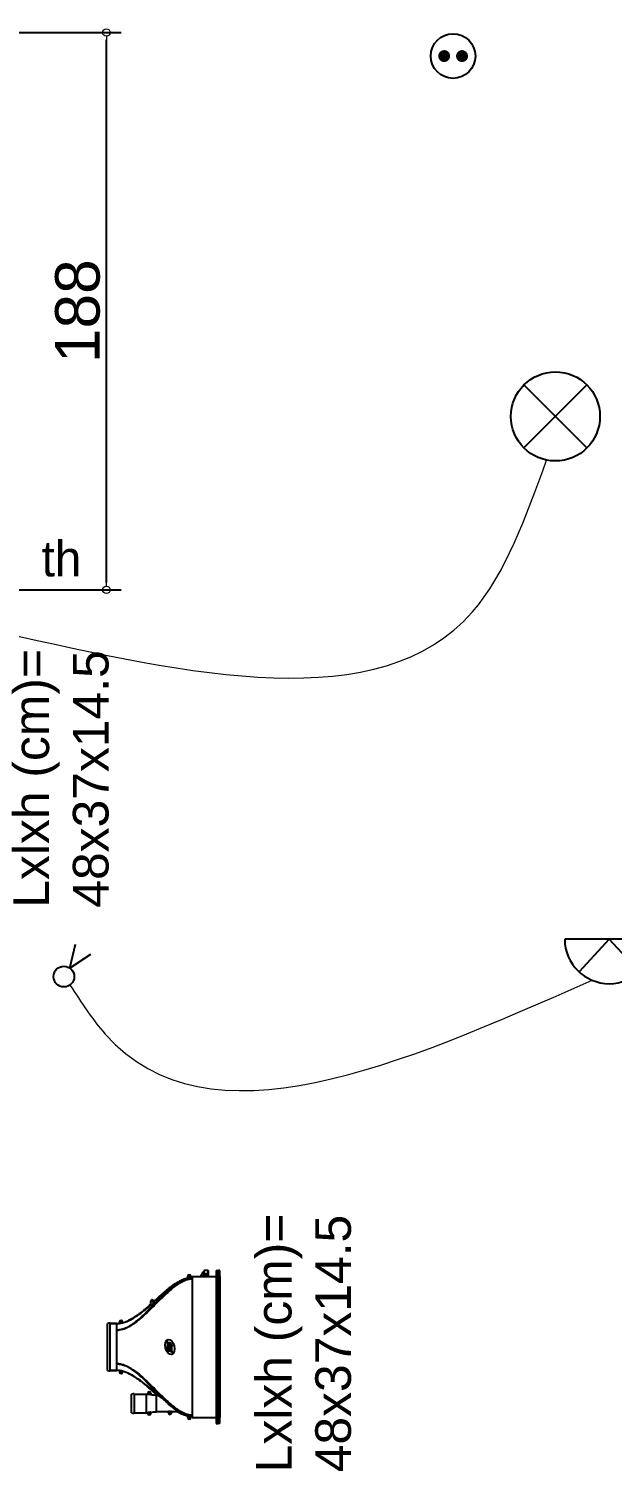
# Model space of a CAD drawing. Header units: millimetres. Extents: x 459337 to 526921, y -375392 to -289779.
# Drawn here: x 472460 to 474424, y -364094 to -359238 of the extents above; entities that cross this region are included whole.
import ezdxf
from ezdxf import colors
from ezdxf.entities.mleader import LeaderData, LeaderLine
from ezdxf.math import Vec2, Vec3

# ---------------------------------------------------------------- set-up
doc = ezdxf.new("R2010")
doc.units = ezdxf.units.MM
doc.set_wipeout_variables(frame=1)
doc.layers.add('_GAZELEC-BOITE INCORPO', color=36, linetype='Continuous', lineweight=18)
doc.layers.add('_GAZELEC-RESERVATION', color=1, linetype='Continuous', lineweight=18)
doc.layers.add('prlm-CHAUFF', color=30, linetype='Continuous')
doc.layers.add('prlm-ELEC-CFO', color=201, linetype='Continuous')
doc.styles.add('Arial', font='arial.ttf')
doc.styles.add('prlm-elec-cfa', font='comic.ttf', dxfattribs={"height": 12})
doc.styles.get("Standard").update_dxf_attribs({"font": 'arial.ttf'})
doc.dimstyles.new('200', dxfattribs={"dimtxt": 150, "dimasz": 25, "dimexe": 50, "dimexo": 50, "dimgap": 20, "dimtad": 1, "dimdec": 0, "dimlfac": 0.1, "dimdsep": 46, "dimtxsty": 'Arial', "dimblk1": 'DOTBLANK', "dimblk2": 'DOTBLANK', "dimsah": 1, "dimcen": 25, "dimclrd": 5, "dimclre": 5, "dimadec": 0, "dimazin": 0, "dimtfac": 1, "dimtdec": 0, "dimtmove": 0, "dimatfit": 3, "dimldrblk": 'DOTBLANK', "dimfxl": 50, "dimtolj": 1, "dimtzin": 0, "dimarcsym": 0})

# ---------------------------------------------------------------- blocks, each defined once
blk = doc.blocks.new('xi.twintop')
at = {"layer": 'prlm-CHAUFF', "ltscale": 50}
for p, q in [((-8, 35.6), (8, 35.6)), ((-7.9, 36.5), (7.9, 36.5)), ((-7.9, 35.6), (-7.9, 33.5)), ((-7.9, 33.5), (-7.9, 35.6)), ((7.9, 35.6), (7.9, 33.5)), ((7.9, 33.5), (7.9, 35.6)), ((-8.61, 31.95), (-8.61, 32.05)), ((-8.61, 32.05), (-8.51, 32.05)), ((-8.51, 31.95), (-8.61, 31.95)), ((-8.51, 32.16), (-8.41, 32.16)), ((-8.51, 32.05), (-8.51, 32.16)), ((-8.51, 31.84), (-8.51, 31.95)), ((-8.41, 31.84), (-8.51, 31.84)), ((-7.9, 32.5), (-8.46, 32.5)), ((-8.46, 31.5), (-8.16, 31.5)), ((-8.41, 32.16), (-8.41, 32.05)), ((-8.41, 32.05), (-8.3, 32.05)), ((-8.3, 31.95), (-8.41, 31.95)), ((-8.41, 31.95), (-8.41, 31.84)), ((-8.3, 32.05), (-8.3, 31.95)), ((-8.16, 31.5), (-7.95, 32.18)), ((-7.9, 32.5), (-7.95, 32.18)), ((-5.67, 33.5), (-7.9, 33.5)), ((5.67, 33.5), (-5.67, 33.5)), ((7.9, 33.5), (5.67, 33.5)), ((7.95, 32.18), (7.9, 32.5)), ((7.9, 32.5), (8.46, 32.5)), ((8.16, 31.5), (7.95, 32.18)), ((8.46, 31.5), (8.16, 31.5)), ((8.3, 31.95), (8.3, 32.05)), ((8.3, 32.05), (8.41, 32.05)), ((8.41, 31.95), (8.3, 31.95)), ((8.41, 32.16), (8.51, 32.16)), ((8.41, 32.05), (8.41, 32.16)), ((8.41, 31.84), (8.41, 31.95)), ((8.51, 31.84), (8.41, 31.84)), ((8.51, 32.16), (8.51, 32.05)), ((8.51, 32.05), (8.61, 32.05)), ((8.61, 31.95), (8.51, 31.95)), ((8.51, 31.95), (8.51, 31.84)), ((8.61, 32.05), (8.61, 31.95)), ((-15.75, 27.6), (-22.25, 27.6)), ((-22.15, 28.5), (-15.85, 28.5)), ((-22.15, 27.6), (-22.15, 23.5)), ((-22.15, 27.6), (-22.15, 23.5)), ((-15.85, 27.6), (-15.85, 23.5)), ((-15.85, 27.6), (-15.85, 23.5)), ((-9.41, 28.48), (-9.41, 28.48)), ((9.12, 29.02), (9.09, 29.02)), ((9.41, 28.48), (9.38, 28.48)), ((-22.56, 22.55), (-22.45, 22.55)), ((-22.56, 22.45), (-22.56, 22.55)), ((-22.45, 22.45), (-22.56, 22.45)), ((-22.45, 22.66), (-22.35, 22.66)), ((-22.45, 22.55), (-22.45, 22.66)), ((-22.45, 22.34), (-22.45, 22.45)), ((-22.35, 22.34), (-22.45, 22.34)), ((-22.4, 23), (-21.97, 23)), ((-21.85, 22), (-22.4, 22)), ((-22.35, 22.66), (-22.35, 22.55)), ((-22.35, 22.55), (-22.24, 22.55)), ((-22.24, 22.45), (-22.35, 22.45)), ((-22.35, 22.45), (-22.35, 22.34)), ((-22.24, 22.55), (-22.24, 22.45)), ((-15.85, 23.5), (-22.15, 23.5)), ((-21.97, 23), (-21.85, 22.06)), ((-21.85, 22.06), (-21.85, 22)), ((-21.8, 20), (-16.2, 20)), ((-21.8, 16), (-21.8, 20)), ((-21.8, 16), (-21.8, 20)), ((-16.2, 19.84), (-14.13, 22)), ((-14.13, 22), (-16.2, 19.84)), ((-16.2, 19.84), (-16.2, 20)), ((-16.2, 19.84), (-16.2, 20)), ((-16.15, 22.06), (-16.03, 23)), ((-16.15, 22), (-16.15, 22.06)), ((-15.6, 22), (-16.15, 22)), ((-16.03, 23), (-15.6, 23)), ((-15.76, 22.45), (-15.76, 22.55)), ((-15.76, 22.55), (-15.65, 22.55)), ((-15.65, 22.45), (-15.76, 22.45)), ((-15.65, 22.66), (-15.55, 22.66)), ((-15.65, 22.55), (-15.65, 22.66)), ((-15.65, 22.34), (-15.65, 22.45)), ((-15.55, 22.34), (-15.65, 22.34)), ((-15.55, 22.66), (-15.55, 22.55)), ((-15.55, 22.55), (-15.44, 22.55)), ((-15.55, 22.45), (-15.55, 22.34)), ((-15.44, 22.45), (-15.55, 22.45)), ((-15.44, 22.55), (-15.44, 22.45)), ((14.83, 21), (13.83, 22)), ((13.83, 22), (15.44, 22)), ((15.44, 21), (14.83, 21)), ((15.28, 21.45), (15.28, 21.55)), ((15.28, 21.55), (15.39, 21.55)), ((15.39, 21.45), (15.28, 21.45)), ((15.39, 21.66), (15.49, 21.66)), ((15.39, 21.55), (15.39, 21.66)), ((15.39, 21.34), (15.39, 21.45)), ((15.49, 21.34), (15.39, 21.34)), ((15.49, 21.66), (15.49, 21.55)), ((15.49, 21.55), (15.6, 21.55)), ((15.49, 21.45), (15.49, 21.34)), ((15.6, 21.45), (15.49, 21.45)), ((15.6, 21.55), (15.6, 21.45)), ((-22.36, 15.45), (-22.36, 15.55)), ((-22.36, 15.55), (-22.25, 15.55)), ((-22.25, 15.45), (-22.36, 15.45)), ((-22.25, 15.66), (-22.15, 15.66)), ((-22.25, 15.55), (-22.25, 15.66)), ((-22.25, 15.34), (-22.25, 15.45)), ((-22.15, 15.34), (-22.25, 15.34)), ((-22.2, 16), (-21.65, 16)), ((-21.65, 15), (-22.2, 15)), ((-22.15, 15.66), (-22.15, 15.55)), ((-22.15, 15.55), (-22.04, 15.55)), ((-22.15, 15.45), (-22.15, 15.34)), ((-22.04, 15.45), (-22.15, 15.45)), ((-22.04, 15.55), (-22.04, 15.45)), ((-21.8, 12.88), (-21.8, 15)), ((-21.8, 12.88), (-21.8, 15)), ((-21.65, 16), (-21.65, 15)), ((-23.96, 8.95), (-23.96, 9.05)), ((-23.96, 9.05), (-23.85, 9.05)), ((-23.85, 8.95), (-23.96, 8.95)), ((-23.85, 9.16), (-23.75, 9.16)), ((-23.85, 9.05), (-23.85, 9.16)), ((-23.85, 8.84), (-23.85, 8.95)), ((-23.75, 8.84), (-23.85, 8.84)), ((-23.8, 9.5), (-23.19, 9.5)), ((-23.36, 8.5), (-23.8, 8.5)), ((-23.75, 9.16), (-23.75, 9.05)), ((-23.75, 9.05), (-23.64, 9.05)), ((-23.75, 8.95), (-23.75, 8.84)), ((-23.64, 8.95), (-23.75, 8.95)), ((23.7, 8), (-23.7, 8)), ((-23.7, 8), (-23.7, 0)), ((-23.64, 9.05), (-23.64, 8.95)), ((-23.36, 8.42), (-23.36, 8.5)), ((23.19, 9.5), (23.8, 9.5)), ((23.36, 8.42), (23.36, 8.5)), ((23.8, 8.5), (23.36, 8.5)), ((23.64, 8.95), (23.64, 9.05)), ((23.64, 9.05), (23.75, 9.05)), ((23.75, 8.95), (23.64, 8.95)), ((23.7, 8), (23.7, 0)), ((23.75, 9.16), (23.85, 9.16)), ((23.75, 9.05), (23.75, 9.16)), ((23.75, 8.84), (23.75, 8.95)), ((23.85, 8.84), (23.75, 8.84)), ((23.85, 9.16), (23.85, 9.05)), ((23.85, 9.05), (23.96, 9.05)), ((23.85, 8.95), (23.85, 8.84)), ((23.96, 8.95), (23.85, 8.95)), ((23.96, 9.05), (23.96, 8.95)), ((24.35, 4.85), (24.33, 4.89)), ((-25.75, 0), (-25.75, -0.73)), ((25.75, 0), (-25.75, 0)), ((24.18, 4.47), (23.7, 4.81)), ((24.06, 4.42), (23.7, 4.66)), ((23.7, 2.6), (24.06, 2.6)), ((23.7, 2.57), (23.73, 2.6)), ((23.79, 2.6), (23.88, 2.51)), ((23.88, 2.51), (23.97, 2.6)), ((24.04, 2.6), (24.13, 2.51)), ((24.06, 2.6), (24.06, 4.42)), ((24.64, 4.04), (24.06, 4.42)), ((24.64, 2.6), (24.06, 2.6)), ((24.13, 2.51), (24.22, 2.6)), ((24.2, 4.46), (24.18, 4.47)), ((24.18, 2.56), (24.24, 2.51)), ((24.54, 4.24), (24.2, 4.46)), ((24.24, 2.51), (24.3, 2.58)), ((24.28, 2.6), (24.37, 2.51)), ((24.35, 4.36), (24.35, 4.85)), ((24.35, 4.85), (24.36, 4.85)), ((24.37, 2.51), (24.46, 2.6)), ((24.41, 4.79), (24.43, 4.83)), ((24.41, 4.79), (24.41, 4.32)), ((25.01, 4.43), (24.41, 4.79)), ((24.42, 2.57), (24.48, 2.51)), ((24.43, 4.83), (25.04, 4.47)), ((24.48, 2.51), (24.56, 2.58)), ((24.54, 2.6), (24.63, 2.51)), ((24.63, 2.51), (24.72, 2.6)), ((24.64, 4.04), (24.72, 4.01)), ((24.64, 2.6), (24.64, 4.04)), ((24.72, 2.65), (24.64, 2.6)), ((24.64, 2.6), (24.64, 2.6)), ((25.66, 2.6), (24.64, 2.6)), ((24.7, 2.58), (24.77, 2.51)), ((24.72, 4.01), (24.72, 2.65)), ((24.72, 2.65), (25.71, 2.65)), ((24.73, 2.6), (24.82, 2.51)), ((24.77, 2.51), (24.79, 2.53)), ((24.82, 2.51), (24.91, 2.6)), ((24.9, 2.59), (24.98, 2.51)), ((24.98, 2.51), (25.07, 2.6)), ((25.04, 4.47), (25.01, 4.43)), ((25.01, 4.25), (25.01, 4.43)), ((25.02, 4.42), (25.01, 4.43)), ((25.06, 4.46), (25.02, 4.42)), ((25.02, 4.42), (25.02, 4.25)), ((25.28, 4.25), (25.02, 4.42)), ((25.02, 2.54), (25.05, 2.51)), ((25.04, 4.47), (25.06, 4.46)), ((25.05, 2.51), (25.09, 2.55)), ((25.06, 4.46), (25.39, 4.24)), ((25.06, 2.58), (25.13, 2.51)), ((25.13, 2.51), (25.22, 2.6)), ((25.19, 2.57), (25.25, 2.51)), ((25.25, 2.51), (25.34, 2.6)), ((25.27, 2.53), (25.29, 2.51)), ((25.29, 2.51), (25.32, 2.54)), ((25.31, 2.56), (25.36, 2.51)), ((25.36, 2.51), (25.45, 2.6)), ((25.4, 2.55), (25.44, 2.51)), ((25.44, 2.51), (25.53, 2.6)), ((25.48, 2.54), (25.51, 2.51)), ((25.51, 2.51), (25.6, 2.6)), ((25.53, 2.53), (25.55, 2.51)), ((25.55, 2.51), (25.64, 2.6)), ((25.71, 2.65), (25.66, 2.6)), ((25.66, 2.6), (25.66, 2.6)), ((25.71, 2.65), (25.71, 4.01)), ((25.75, 0), (25.75, -0.73)), ((-25.75, -0.81), (-25.75, -0.73)), ((-25.75, -0.73), (25.75, -0.73)), ((-25.75, -1.3), (-25.75, -0.81)), ((25.75, -0.81), (-25.75, -0.81)), ((-25.75, -1.3), (25.75, -1.3)), ((23.75, -0.99), (-23.75, -0.99)), ((-23.75, -1.06), (-23.75, -0.99)), ((-23.55, -0.99), (-23.75, -1.06)), ((-23.75, -1.06), (23.75, -1.06)), ((23.75, -1.11), (-23.75, -1.11)), ((-23.75, -1.16), (-23.75, -1.11)), ((-23.59, -1.11), (-23.75, -1.16)), ((-23.75, -1.16), (23.75, -1.16)), ((23.75, -1.2), (-23.75, -1.2)), ((-23.75, -1.23), (-23.75, -1.2)), ((-23.64, -1.2), (-23.75, -1.23)), ((-23.75, -1.23), (23.75, -1.23)), ((23.75, -1.26), (-23.75, -1.26)), ((-23.75, -1.28), (-23.75, -1.26)), ((-23.68, -1.26), (-23.75, -1.28)), ((-23.75, -1.28), (23.75, -1.28)), ((23.75, -1.29), (-23.75, -1.29)), ((-23.75, -1.3), (-23.75, -1.29)), ((-23.73, -1.29), (-23.75, -1.3)), ((-23.75, -1.3), (23.75, -1.3)), ((23.75, -1.06), (23.55, -0.99)), ((23.75, -1.16), (23.59, -1.11)), ((23.75, -1.23), (23.64, -1.2)), ((23.75, -1.28), (23.68, -1.26)), ((23.75, -1.3), (23.73, -1.29)), ((23.75, -0.99), (23.75, -1.06)), ((23.75, -1.11), (23.75, -1.16)), ((23.75, -1.2), (23.75, -1.23)), ((23.75, -1.26), (23.75, -1.28)), ((23.75, -1.29), (23.75, -1.3)), ((25.75, -0.73), (25.75, -0.81)), ((25.75, -1.3), (25.75, -0.81))]:
    blk.add_line(p, q, dxfattribs=at)
for centre, radius in [((-8.46, 32), 0.3), ((-8.46, 32), 0.25), ((8.46, 32), 0.3), ((8.46, 32), 0.25), ((-22.4, 22.5), 0.3), ((-22.4, 22.5), 0.25), ((-15.6, 22.5), 0.3), ((-15.6, 22.5), 0.25), ((15.44, 21.5), 0.3), ((15.44, 21.5), 0.25), ((-22.2, 15.5), 0.3), ((-22.2, 15.5), 0.25), ((-23.8, 9), 0.3), ((-23.8, 9), 0.25), ((23.8, 9), 0.3), ((23.8, 9), 0.25)]:
    blk.add_circle(centre, radius, dxfattribs=at)
for centre, radius, start, end in [((-6.01, 35.83), 2, 160.5755, 186.7441), ((-6.01, 35.83), 2, 160.5755, 186.7441), ((6.01, 35.83), 2, 353.2559, 19.4245), ((6.01, 35.83), 2, 353.2559, 19.4245), ((-19.51, 34.47), 11.74, 332.3321, 345.441), ((-19.16, 34.32), 11.35, 332.1374, 345.6929), ((-8.46, 32), 0.5, 90, 270), ((-15.67, 33.51), 7.77, 352.5456, 359.9423), ((-15.72, 33.51), 7.82, 352.5763, 359.9264), ((-15.07, 33.49), 7.17, 352.0923, 353.5448), ((-15.07, 33.49), 7.17, 353.9053, 0.1157), ((15.11, 33.49), 7.25, 179.9215, 187.8382), ((15.67, 33.51), 7.77, 180.0577, 187.4544), ((15.72, 33.51), 7.82, 180.0736, 187.4237), ((21.1, 34.98), 13.43, 192.9954, 216.0824), ((19.16, 34.32), 11.35, 194.4106, 207.8626), ((8.46, 32), 0.5, 270, 90), ((-20.26, 27.83), 2, 160.5755, 186.7441), ((-20.26, 27.83), 2, 160.5755, 186.7441), ((-17.74, 27.83), 2, 353.2559, 19.4245), ((-17.74, 27.83), 2, 353.2559, 19.4245), ((-43.13, 48.06), 39, 319.3887, 329.86), ((-43.13, 48.06), 39, 319.3887, 329.8601), ((-26.92, 38.17), 20.01, 331.0483, 332.7983), ((-26.92, 38.17), 20.01, 331.0482, 332.7982), ((26.92, 38.17), 20.01, 207.2018, 208.9518), ((43.13, 48.06), 39, 210.1399, 220.6113), ((43.13, 48.06), 39, 212.5506, 220.6113), ((-22.4, 22.5), 0.5, 90, 270), ((-15.6, 22.5), 0.5, 270, 90), ((-22.51, 30.1), 11.66, 315.9701, 320.4245), ((-22.76, 30.33), 11.99, 316.0326, 320.3619), ((22.51, 30.1), 11.66, 219.5755, 224.0299), ((22.76, 30.33), 11.99, 219.6381, 223.9674), ((15.44, 21.5), 0.5, 270, 90), ((-22.2, 15.5), 0.5, 90, 270), ((-2.48, -0.77), 23.65, 136.4099, 144.7501), ((-44.74, 40.05), 35.1, 315.7111, 319.5265), ((-11.41, 6.64), 12.12, 163.7263, 166.3852), ((-23.8, 9), 0.5, 90, 270), ((17.64, -7.23), 13.85, 61.9182, 64.0515), ((17.76, -6.88), 13.43, 62.115, 63.7632), ((23.8, 9), 0.5, 270, 90), ((18.29, -6.04), 12.5, 61.3177, 61.5903), ((24.75, 5.45), 0.703, 233.033, 242.9325), ((24.72, 5.11), 0.448, 214.6713, 225.4982), ((25.88, 4.92), 0.836, 234.1326, 239.2425), ((18.29, -6.04), 12.5, 53.7494, 55.0637)]:
    blk.add_arc(centre, radius, start, end, dxfattribs=at)
blk.add_ellipse((0, 15.55), major_axis=(2.49, 0.57), ratio=0.600775, dxfattribs=at)
for points, knots in [([(-5.67, 33.5), (-5.67, 33.33), (-5.68, 33.16), (-5.7, 32.82), (-5.72, 32.65), (-5.8, 32.15), (-5.87, 31.82), (-6.05, 31.16), (-6.16, 30.84), (-6.41, 30.21), (-6.55, 29.9), (-7, 29), (-7.34, 28.43), (-8.08, 27.34), (-8.47, 26.81), (-9.69, 25.27), (-10.57, 24.3), (-12.38, 22.39), (-13.32, 21.46), (-15.19, 19.6), (-16.12, 18.67), (-17.95, 16.77), (-18.84, 15.8), (-20.08, 14.27), (-20.47, 13.75), (-21.03, 12.94), (-21.21, 12.66), (-21.55, 12.09), (-21.72, 11.8), (-22.17, 10.91), (-22.43, 10.31), (-22.7, 9.36), (-22.77, 9.03), (-22.86, 8.47), (-22.88, 8.24), (-22.89, 8)], [0, 0, 0, 0, 0.015625, 0.015625, 0.03125, 0.03125, 0.0625, 0.0625, 0.09375, 0.09375, 0.125, 0.125, 0.1875, 0.1875, 0.25, 0.25, 0.375, 0.375, 0.5, 0.5, 0.625, 0.625, 0.75, 0.75, 0.8125, 0.8125, 0.84375, 0.84375, 0.875, 0.875, 0.9375, 0.9375, 0.96875, 0.96875, 0.9907189, 0.9907189, 0.9907189, 0.9907189]), ([(-18.04, 17.26), (-16.85, 18.51), (-15.59, 19.7), (-13.1, 22.1), (-11.85, 23.3), (-10.07, 25.17), (-9.49, 25.81), (-8.39, 27.13), (-7.87, 27.82), (-7.16, 28.91), (-6.93, 29.29), (-6.52, 30.07), (-6.33, 30.48), (-6.02, 31.31), (-5.89, 31.74), (-5.76, 32.39), (-5.73, 32.61), (-5.69, 32.95), (-5.69, 33.06), (-5.67, 33.28), (-5.67, 33.39), (-5.67, 33.5)], [0, 0, 0, 0, 0.25, 0.25, 0.5, 0.5, 0.625, 0.625, 0.75, 0.75, 0.8125, 0.8125, 0.875, 0.875, 0.9375, 0.9375, 0.96875, 0.96875, 0.984375, 0.984375, 1, 1, 1, 1]), ([(-8.9, 29.46), (-9.06, 29.12), (-9.43, 28.41), (-10.08, 27.35), (-10.83, 26.27), (-11.65, 25.18), (-12.54, 24.1), (-13.65, 22.81), (-14.86, 21.46), (-15.81, 20.43), (-16.2, 20)], [0.1568082, 0.1568082, 0.1568082, 0.1568082, 0.2305418, 0.3149874, 0.4025619, 0.4929385, 0.5856877, 0.6803551, 0.8317746, 0.9509578, 0.9509578, 0.9509578, 0.9509578]), ([(5.67, 33.5), (5.67, 33.33), (5.68, 33.16), (5.71, 32.81), (5.73, 32.64), (5.81, 32.14), (5.88, 31.8), (6.08, 31.14), (6.2, 30.82), (6.47, 30.19), (6.62, 29.88), (7.1, 28.98), (7.46, 28.42), (8.23, 27.34), (8.65, 26.82), (9.93, 25.3), (10.84, 24.34), (12.72, 22.46), (13.69, 21.54), (15.61, 19.69), (16.57, 18.77), (18.43, 16.87), (19.34, 15.9), (20.59, 14.36), (20.99, 13.83), (21.55, 13), (21.73, 12.72), (22.07, 12.15), (22.24, 11.85), (22.69, 10.95), (22.94, 10.33), (23.21, 9.37), (23.28, 9.05), (23.36, 8.48), (23.38, 8.24), (23.39, 8)], [0, 0, 0, 0, 0.015625, 0.015625, 0.03125, 0.03125, 0.0625, 0.0625, 0.09375, 0.09375, 0.125, 0.125, 0.1875, 0.1875, 0.25, 0.25, 0.375, 0.375, 0.5, 0.5, 0.625, 0.625, 0.75, 0.75, 0.8125, 0.8125, 0.84375, 0.84375, 0.875, 0.875, 0.9375, 0.9375, 0.96875, 0.96875, 0.9908046, 0.9908046, 0.9908046, 0.9908046]), ([(22.89, 8), (22.88, 8.24), (22.86, 8.47), (22.77, 9.03), (22.7, 9.36), (22.43, 10.31), (22.17, 10.91), (21.72, 11.8), (21.55, 12.09), (21.21, 12.66), (21.03, 12.94), (20.47, 13.75), (20.08, 14.27), (18.84, 15.8), (17.95, 16.77), (16.12, 18.67), (15.18, 19.6), (13.32, 21.46), (12.38, 22.39), (10.57, 24.3), (9.69, 25.27), (8.47, 26.81), (8.08, 27.34), (7.34, 28.43), (7, 29), (6.55, 29.9), (6.41, 30.21), (6.16, 30.84), (6.05, 31.16), (5.87, 31.82), (5.79, 32.15), (5.72, 32.65), (5.7, 32.82), (5.68, 33.16), (5.67, 33.33), (5.67, 33.5)], [0.0092808, 0.0092808, 0.0092808, 0.0092808, 0.03125, 0.03125, 0.0625, 0.0625, 0.125, 0.125, 0.15625, 0.15625, 0.1875, 0.1875, 0.25, 0.25, 0.375, 0.375, 0.5, 0.5, 0.625, 0.625, 0.75, 0.75, 0.8125, 0.8125, 0.875, 0.875, 0.90625, 0.90625, 0.9375, 0.9375, 0.96875, 0.96875, 0.984375, 0.984375, 1, 1, 1, 1]), ([(14.38, 22), (14.06, 22.36), (13.37, 23.14), (12.33, 24.35), (11.38, 25.54), (10.58, 26.62), (9.93, 27.59), (9.37, 28.52), (9.05, 29.15), (8.91, 29.44)], [0.5730592, 0.5730592, 0.5730592, 0.5730592, 0.626259, 0.6884084, 0.7489718, 0.7930827, 0.8358988, 0.8773199, 0.9123747, 0.9123747, 0.9123747, 0.9123747]), ([(-18.04, 17.26), (-17.81, 17.52), (-17.58, 17.79), (-17.17, 18.3), (-16.98, 18.55), (-16.64, 19.03), (-16.49, 19.25), (-16.32, 19.53), (-16.28, 19.62), (-16.22, 19.76), (-16.2, 19.81), (-16.2, 19.84)], [0, 0, 0, 0, 0.25, 0.25, 0.5, 0.5, 0.75, 0.75, 0.875, 0.875, 1, 1, 1, 1]), ([(23.19, 9.5), (23.12, 9.79), (23.04, 10.07), (22.86, 10.64), (22.75, 10.92), (22.41, 11.74), (22.14, 12.27), (21.56, 13.3), (21.24, 13.8), (20.57, 14.77), (20.21, 15.25), (19.11, 16.65), (18.33, 17.54), (16.73, 19.29), (15.91, 20.15), (15.09, 21)], [0, 0, 0, 0, 0.0625, 0.0625, 0.125, 0.125, 0.25, 0.25, 0.375, 0.375, 0.5, 0.5, 0.75, 0.75, 1, 1, 1, 1]), ([(21.4, 13.55), (21.3, 13.71), (20.98, 14.2), (20.41, 15.02), (19.67, 15.99), (18.88, 16.96), (17.95, 18.04), (16.9, 19.22), (15.98, 20.24), (15.44, 20.84), (15.29, 21)], [0.1694223, 0.1694223, 0.1694223, 0.1694223, 0.1906001, 0.2339285, 0.2787061, 0.3247019, 0.3716424, 0.4351709, 0.4991397, 0.523565, 0.523565, 0.523565, 0.523565]), ([(-23.39, 8), (-23.38, 8.28), (-23.35, 8.55), (-23.25, 9.19), (-23.16, 9.55), (-22.84, 10.61), (-22.54, 11.29), (-21.83, 12.6), (-21.42, 13.22), (-20.56, 14.41), (-20.09, 14.98), (-19.62, 15.54)], [0.0331631, 0.0331631, 0.0331631, 0.0331631, 0.125, 0.125, 0.25, 0.25, 0.5, 0.5, 0.75, 0.75, 1, 1, 1, 1]), ([(-1.94, 14.63), (-1.21, 15.35), (-0.84, 15.44), (-0.45, 15.4), (0.16, 15.33), (0.81, 14.93), (1.54, 15.51)], [0, 0, 0, 0, 0.389075, 0.389075, 0.389075, 1, 1, 1, 1]), ([(-1.63, 15.67), (-0.9, 16.39), (-0.53, 16.49), (-0.14, 16.44), (0.47, 16.38), (1.12, 15.98), (1.85, 16.55)], [0, 0, 0, 0, 0.389075, 0.389075, 0.389075, 1, 1, 1, 1]), ([(-23.19, 9.5), (-23.12, 9.8), (-23.04, 10.09), (-22.9, 10.53), (-22.84, 10.67), (-22.74, 10.96), (-22.68, 11.1), (-22.5, 11.53), (-22.37, 11.8), (-22.1, 12.35), (-21.95, 12.61), (-21.8, 12.88)], [0, 0, 0, 0, 0.25, 0.25, 0.375, 0.375, 0.5, 0.5, 0.75, 0.75, 1, 1, 1, 1]), ([(-21.8, 12.88), (-21.96, 12.6), (-22.11, 12.32), (-22.4, 11.74), (-22.54, 11.45), (-22.78, 10.85), (-22.89, 10.55), (-23.01, 10.17), (-23.03, 10.1), (-23.05, 10.03)], [0, 0, 0, 0, 0.25, 0.25, 0.5, 0.5, 0.75, 0.75, 0.8062429, 0.8062429, 0.8062429, 0.8062429]), ([(24.24, 4.96), (24.23, 4.96), (24.23, 4.96), (24.22, 4.97), (24.2, 4.97), (24.19, 4.97), (24.18, 4.98), (24.16, 4.98), (24.15, 4.98), (24.13, 4.99), (24.11, 4.99), (24.09, 4.99), (24.08, 4.99), (24.05, 4.99), (24.02, 4.99), (23.98, 4.99), (23.93, 4.98), (23.89, 4.98), (23.84, 4.97), (23.78, 4.96), (23.74, 4.95), (23.71, 4.95), (23.7, 4.94)], [0.1059402, 0.1059402, 0.1059402, 0.1059402, 0.1359504, 0.1694868, 0.202886, 0.2361704, 0.2693627, 0.3024859, 0.3355633, 0.3686184, 0.401675, 0.434757, 0.4678887, 0.5010941, 0.5629781, 0.6246926, 0.6863942, 0.7482374, 0.8103737, 0.8729511, 0.9361135, 0.9654522, 0.9654522, 0.9654522, 0.9654522]), ([(23.7, 4.91), (23.71, 4.91), (23.72, 4.91), (23.74, 4.92), (23.78, 4.92), (23.81, 4.93), (23.83, 4.93), (23.86, 4.94), (23.89, 4.94), (23.92, 4.95), (23.94, 4.95), (23.97, 4.95), (23.99, 4.96), (24.02, 4.96), (24.04, 4.96), (24.06, 4.96), (24.08, 4.96), (24.11, 4.96), (24.14, 4.96), (24.18, 4.96), (24.21, 4.95), (24.24, 4.95), (24.26, 4.94), (24.28, 4.93), (24.3, 4.92), (24.32, 4.91), (24.33, 4.9), (24.33, 4.89)], [0.053874, 0.053874, 0.053874, 0.053874, 0.0607104, 0.0907643, 0.1206402, 0.1503557, 0.1799287, 0.2093776, 0.238721, 0.2679778, 0.2971672, 0.3263086, 0.3554219, 0.3845269, 0.4136437, 0.4427926, 0.4719939, 0.5012681, 0.5562327, 0.6110034, 0.6657154, 0.7205017, 0.7754929, 0.8308166, 0.8865967, 0.9429527, 1, 1, 1, 1]), ([(24.35, 4.85), (24.35, 4.86), (24.35, 4.86), (24.34, 4.87), (24.33, 4.88), (24.32, 4.88), (24.31, 4.89), (24.3, 4.89), (24.29, 4.9), (24.28, 4.9), (24.26, 4.91), (24.25, 4.91), (24.23, 4.91), (24.22, 4.92), (24.2, 4.92), (24.18, 4.92), (24.17, 4.92), (24.15, 4.92), (24.12, 4.92), (24.09, 4.92), (24.05, 4.92), (24, 4.92), (23.95, 4.91), (23.9, 4.9), (23.85, 4.89), (23.79, 4.88), (23.74, 4.87), (23.71, 4.86), (23.7, 4.86)], [0, 0, 0, 0, 0.0300773, 0.0600539, 0.0899314, 0.1197114, 0.1493956, 0.1789856, 0.2084831, 0.2378898, 0.2672073, 0.2964374, 0.3255817, 0.3546421, 0.3836203, 0.4125181, 0.4413372, 0.4700795, 0.4987468, 0.5532579, 0.6080368, 0.6630958, 0.7184471, 0.7741027, 0.8300742, 0.8863734, 0.9430116, 0.9677174, 0.9677174, 0.9677174, 0.9677174]), ([(24.65, 4.2), (24.65, 4.2), (24.64, 4.2), (24.64, 4.2), (24.63, 4.2), (24.63, 4.2), (24.62, 4.2), (24.61, 4.21), (24.6, 4.21), (24.59, 4.21), (24.58, 4.22), (24.55, 4.23), (24.54, 4.24), (24.54, 4.24)], [0, 0, 0, 0, 0.061789, 0.122374, 0.182441, 0.242697, 0.303842, 0.366548, 0.43144, 0.49908, 0.668346, 0.832646, 1, 1, 1, 1]), ([(25.45, 4.21), (25.44, 4.21), (25.44, 4.22), (25.43, 4.22), (25.41, 4.23), (25.4, 4.23), (25.39, 4.24), (25.37, 4.24), (25.36, 4.25), (25.34, 4.25), (25.32, 4.25), (25.3, 4.26), (25.29, 4.26), (25.27, 4.26), (25.24, 4.26), (25.22, 4.26), (25.2, 4.26), (25.17, 4.26), (25.13, 4.26), (25.08, 4.26), (25.03, 4.26), (24.97, 4.25), (24.91, 4.24), (24.85, 4.24), (24.79, 4.23), (24.72, 4.21), (24.67, 4.21), (24.65, 4.2)], [0.0304712, 0.0304712, 0.0304712, 0.0304712, 0.0599457, 0.0897682, 0.1195016, 0.1491541, 0.1787343, 0.2082505, 0.2377114, 0.2671256, 0.2965018, 0.3258487, 0.355175, 0.3844897, 0.4138015, 0.4431194, 0.4724522, 0.5018089, 0.5568669, 0.611863, 0.6668562, 0.7219052, 0.7770682, 0.8324028, 0.8879658, 0.9438132, 1, 1, 1, 1]), ([(25.71, 4.01), (25.69, 4.04), (25.65, 4.06), (25.55, 4.09), (25.48, 4.1), (25.35, 4.1), (25.31, 4.1), (25.21, 4.09), (25.16, 4.09), (24.98, 4.06), (24.86, 4.04), (24.72, 4.01)], [0, 0, 0, 0, 0.25, 0.25, 0.5, 0.5, 0.625, 0.625, 0.75, 0.75, 1, 1, 1, 1])]:
    blk.add_open_spline(points, degree=3, knots=knots, dxfattribs=at)
for points in [[(-22.15, 23.5), (-22.15, 23.33), (-22.14, 23.17), (-22.13, 23)], [(-22.15, 23.5), (-22.15, 23.33), (-22.14, 23.17), (-22.13, 23)], [(-22.01, 22), (-21.91, 21.33), (-21.8, 20.67), (-21.8, 20)], [(-22.01, 22), (-21.91, 21.33), (-21.8, 20.67), (-21.8, 20)], [(-15.99, 22), (-16.09, 21.33), (-16.2, 20.67), (-16.2, 20)], [(-15.99, 22), (-16.09, 21.33), (-16.2, 20.67), (-16.2, 20)], [(-15.85, 23.5), (-15.85, 23.33), (-15.86, 23.17), (-15.87, 23)], [(-15.85, 23.5), (-15.85, 23.33), (-15.86, 23.17), (-15.87, 23)], [(-0.55, 15.04), (-0.94, 15.09), (-1.32, 14.99), (-1.94, 14.63)], [(-1.78, 15.16), (-1.06, 15.88), (-0.68, 15.97), (-0.29, 15.93)], [(-0.39, 15.58), (-0.78, 15.62), (-1.16, 15.52), (-1.78, 15.16)], [(-0.23, 16.09), (-0.63, 16.13), (-1.01, 16.03), (-1.63, 15.67)], [(1.54, 15.51), (0.72, 14.57), (0.07, 14.98), (-0.55, 15.04)], [(1.7, 16.04), (0.88, 15.1), (0.23, 15.51), (-0.39, 15.58)], [(-0.29, 15.93), (0.32, 15.87), (0.96, 15.47), (1.7, 16.04)], [(1.85, 16.55), (1.03, 15.62), (0.38, 16.02), (-0.23, 16.09)], [(-23.19, 9.5), (-23.26, 9.17), (-23.32, 8.84), (-23.36, 8.5)], [(23.36, 8.5), (23.32, 8.84), (23.26, 9.17), (23.19, 9.5)]]:
    blk.add_open_spline(points, degree=3, dxfattribs=at)
at = {"layer": 'prlm-CHAUFF', "ltscale": 50, "insert": (-42.19, -13.41), "char_height": 12, "width": 139.7925, "attachment_point": 1}
blk.add_mtext('Lxlxh (cm)= 48x37x14.5', dxfattribs=at)
blk = doc.blocks.new('xi.ECAP')
at = {"color": 0}
blk.add_wipeout([(-15, 0), (-10.13, 11.06), (0, 15), (10.13, 11.06), (15, 0)], dxfattribs=at).dxf.layer = 'prlm-ELEC-CFO'
at = {"layer": 'prlm-ELEC-CFO', "color": 0, "linetype": 'ByBlock', "lineweight": -2, "flags": 128}
blk.add_lwpolyline([(15, 0, 1), (-15, 0)], format="xyb", close=True, dxfattribs=at)
at = {"layer": 'prlm-ELEC-CFO', "color": 0}
blk.add_lwpolyline([(-10.13, 11.06), (0, 0), (10.13, 11.06)], dxfattribs=at)
blk = doc.blocks.new('xi.VV')
at = {"layer": 'prlm-ELEC-CFO', "color": 0}
blk.add_lwpolyline([(6.95, 3.42), (0.01, -1.13), (1.91, 6.95)], dxfattribs=at)
blk.add_circle((-2, -4), 3.5, dxfattribs=at)
blk = doc.blocks.new('xi.PC')
at = {"color": 0, "lineweight": 5}
blk.add_wipeout([(-7.5, -7.5), (7.5, -7.5), (7.5, 7.5), (-7.5, 7.5)], dxfattribs=at).dxf.layer = 'prlm-ELEC-CFO'
at = {"layer": 'prlm-ELEC-CFO', "color": 0, "linetype": 'ByBlock', "lineweight": 5, "const_width": 2}
for points in [[(-4, 0, 1), (-2, 0, 1)], [(2, 0, 1), (4, 0, 1)]]:
    blk.add_lwpolyline(points, format="xyb", close=True, dxfattribs=at)
at = {"layer": 'prlm-ELEC-CFO', "color": 0, "linetype": 'ByBlock', "lineweight": -2}
blk.add_circle((0, 0), 7.5, dxfattribs=at)
blk = doc.blocks.new('xi.PTCE')
at = {"layer": 'prlm-ELEC-CFO', "color": 0}
for points in [[(-10.61, 10.61), (10.61, -10.61)], [(10.61, 10.61), (-10.61, -10.61)]]:
    blk.add_lwpolyline(points, dxfattribs=at)
at = {"layer": 'prlm-ELEC-CFO', "color": 0, "linetype": 'ByBlock'}
blk.add_circle((0, 0), 15, dxfattribs=at)
blk = doc.blocks.new('_DOTBLANK')
at = {"color": 0, "linetype": 'ByBlock'}
blk.add_line((-0.5, 0), (-1, 0), dxfattribs=at)
blk.add_circle((0, 0), 0.5, dxfattribs=at)
blk = doc.blocks.new('*D129')
at = {"layer": '_GAZELEC-BOITE INCORPO', "color": 5, "lineweight": -2, "transparency": 16777216}
for p, q in [((471898.4, -359250.6), (472770.9, -359250.6)), ((472720.9, -361101.9), (472720.9, -359275.6)), ((471898.6, -361126.9), (472770.9, -361126.9))]:
    blk.add_line(p, q, dxfattribs=at)
at = {"layer": '_GAZELEC-BOITE INCORPO', "color": 5, "lineweight": -2, "transparency": 16777216, "xscale": 25, "yscale": 25, "zscale": 25}
for p, rotation in [((472720.9, -359250.6), 90), ((472720.9, -361126.9), 270)]:
    blk.add_blockref('_DOTBLANK', p, dxfattribs=dict(at, rotation=rotation))
at = {"layer": '_GAZELEC-BOITE INCORPO', "color": 0, "transparency": 16777216, "insert": (472624.3, -360188.7), "char_height": 150, "attachment_point": 5, "rotation": 90, "style": 'Arial'}
blk.add_mtext('\\A1;188', dxfattribs=at)

msp = doc.modelspace()

# ---------------------------------------------------------------- block references
at = {"layer": 'prlm-CHAUFF', "ltscale": 50, "xscale": 10, "yscale": 10, "zscale": 10}
for p, rotation in [((472273.881, -361774.966), 90.00000000000058), ((473090.098, -363675.724), 89.9999999999999)]:
    msp.add_blockref('xi.twintop', p, dxfattribs=dict(at, rotation=rotation))
at = {"layer": 'prlm-ELEC-CFO', "xscale": 10, "yscale": 10, "zscale": 10}
for name, p in [('xi.PC', (473888.363, -359329.703)), ('xi.PTCE', (474232.969, -360542.84)), ('xi.VV', (472597.88, -362388.766))]:
    msp.add_blockref(name, p, dxfattribs=at)
at = {"layer": 'prlm-ELEC-CFO', "xscale": 10, "yscale": 10, "zscale": 10, "rotation": 180.0000000000006}
msp.add_blockref('xi.ECAP', (474414.274, -362302.623), dxfattribs=at)

# ---------------------------------------------------------------- texts
at = {"layer": 'prlm-CHAUFF', "lineweight": 20, "insert": (472569.681, -361022.29), "char_height": 120, "attachment_point": 5, "line_spacing_factor": 0.8, "style": 'prlm-elec-cfa', "bg_fill": 3, "box_fill_scale": 1.1, "bg_fill_color": 256, "bg_fill_transparency": 0}
msp.add_mtext('th', dxfattribs=at)

# ---------------------------------------------------------------- next in the draw order: linework, layer by layer
at = {"layer": 'prlm-ELEC-CFO', "lineweight": 13}
for points in [[(472368.693, -361270.166), (473952.977, -361201.544), (474203.106, -360689.837)], [(472598.321, -362457.177), (472717.063, -362622.215), (474356.297, -362440.965)]]:
    msp.add_spline(points, degree=3, dxfattribs=at)

# ---------------------------------------------------------------- next in the draw order: dimensions: what is measured, and where the dimension line sits
at = {"layer": '_GAZELEC-BOITE INCORPO'}
dim = msp.add_linear_dim(base=(472720.903, -359250.563), p1=(471848.559, -361126.93), p2=(471848.441, -359250.563), angle=90, dimstyle='200', dxfattribs=at)
dim.commit()
dim.dimension.update_dxf_attribs({"geometry": '*D129', "text_midpoint": (472624.317, -360188.746)})

# ---------------------------------------------------------------- next in the draw order: leaders
at = {"layer": '_GAZELEC-RESERVATION', "color": 6}
ml = msp.add_multileader_mtext('Standard', dxfattribs=at)
ml.set_content('résa n°40\\P400x300 en dalle haute', color=6)
ml.set_leader_properties()
ml.build(insert=Vec2(0, 0))
ml.multileader.update_dxf_attribs({"has_text_frame": 1, "arrow_head_size": 80, "scale": 20})
ctx = ml.context
ctx.base_point, ctx.scale, ctx.char_height, ctx.arrow_head_size, ctx.landing_gap_size, ctx.plane_origin = Vec3(466676.844, -360988.35), 20, 80, 80, 40, Vec3(460969.099, -360789.973)
notes = []
notes.append((ctx, [(1, (1, 1, 0), (466586.999, -360988.35), (1, 0), 89.845, [(0, [(466362.59, -360569.394)], 0, [])])]))
ctx.mtext.insert, ctx.mtext.width, ctx.mtext.flow_direction = Vec3(466716.844, -360947.641), 1568.85041, 5
ml = msp.add_multileader_mtext('Standard', dxfattribs=at)
ml.set_content('résa n°39\\P400x300 en dalle haute', color=6)
ml.set_leader_properties()
ml.build(insert=Vec2(0, 0))
ml.multileader.update_dxf_attribs({"has_text_frame": 1, "arrow_head_size": 80, "scale": 20})
ctx = ml.context
ctx.base_point, ctx.scale, ctx.char_height, ctx.arrow_head_size, ctx.landing_gap_size, ctx.plane_origin = Vec3(470125.208, -360894.517), 20, 80, 80, 40, Vec3(464417.463, -360696.14)
notes.append((ctx, [(1, (1, 1, 0), (470035.363, -360894.517), (1, 0), 89.845, [(0, [(469638.123, -361695.055)], 0, [])])]))
ctx.mtext.insert, ctx.mtext.width, ctx.mtext.flow_direction = Vec3(470165.208, -360853.808), 1568.85041, 5
for ctx, leaders in notes:
    for number, flags, end, landing, length, lines in leaders:
        leader = LeaderData()
        leader.index, (leader.has_last_leader_line, leader.has_dogleg_vector, leader.attachment_direction) = number, flags
        leader.last_leader_point, leader.dogleg_vector, leader.dogleg_length = Vec3(end), Vec3(landing), length
        for number, points, colour, breaks in lines:
            line = LeaderLine()
            line.index, line.vertices, line.color, line.breaks = number, Vec3.list(points), colors.encode_raw_color(colour), breaks
            leader.lines.append(line)
        ctx.leaders.append(leader)

doc.saveas('drawing.dxf')
